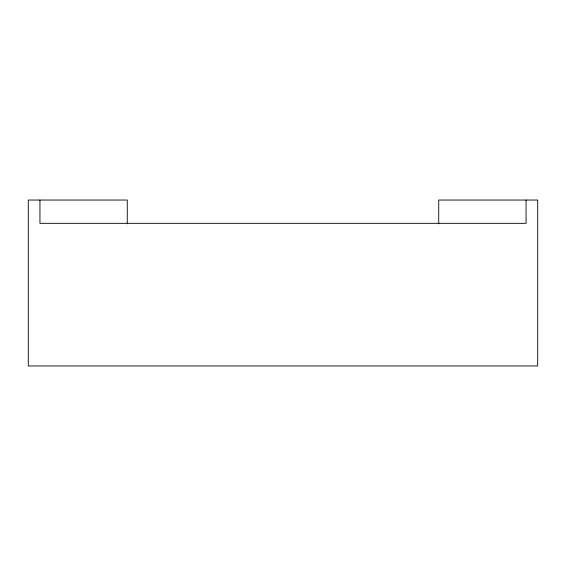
<?xml version="1.0" encoding="UTF-8"?>
<svg xmlns="http://www.w3.org/2000/svg" width="566" height="566" viewBox="0 0 566 566"><rect width="100%" height="100%" fill="white"/><g stroke="black" fill="none" stroke-linecap="round" stroke-linejoin="round"><path stroke-width="0.85" d="M526.055 200.039L526.055 223.329L39.945 223.329L39.945 200.039M438.728 223.846L438.728 200.039L537.7 200.039L537.7 365.961L28.3 365.961L28.3 200.039L127.272 200.039L127.272 223.846"/></g></svg>
